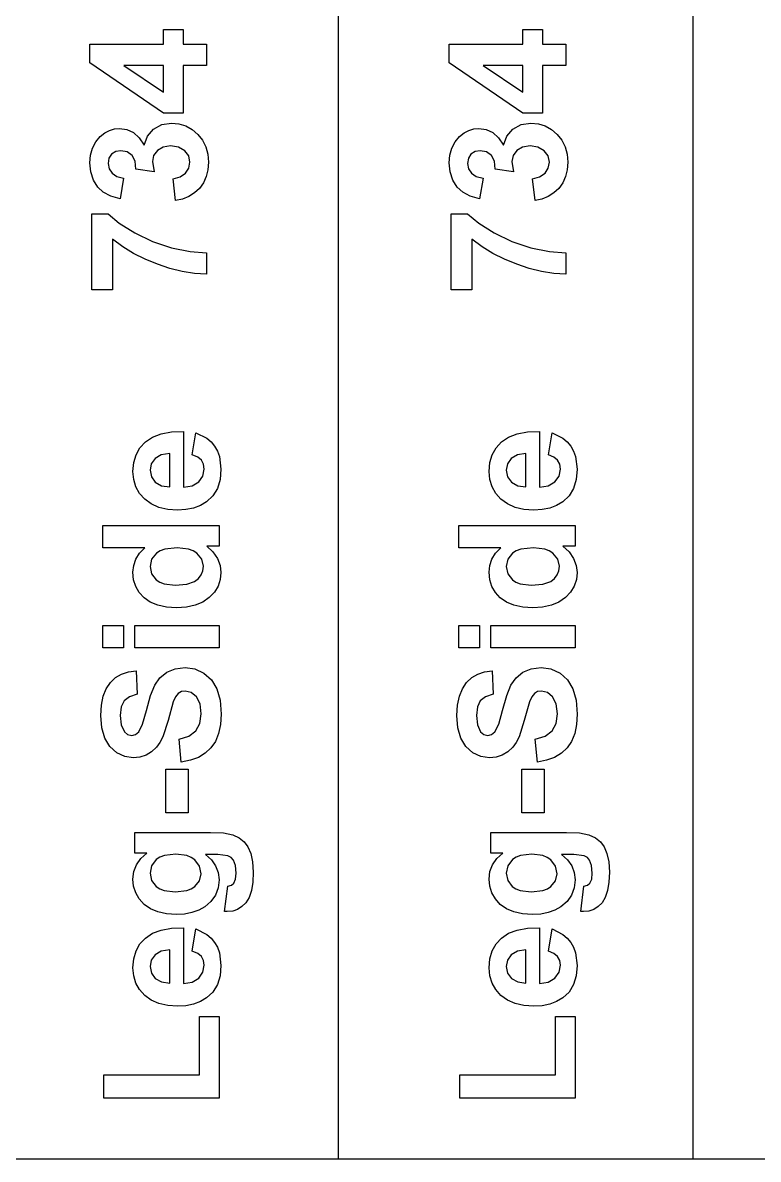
# Model space of a CAD drawing. Header units: metres. Extents: x 298 to 6408, y -126 to 1371.
# Drawn here: x 5661.6 to 5910.5, y -4.7 to 379.8 of the extents above; entities that cross this region are included whole.
import ezdxf

# ---------------------------------------------------------------- set-up
doc = ezdxf.new("R2010")
doc.units = ezdxf.units.M

msp = doc.modelspace()

# ---------------------------------------------------------------- linework, layer by layer
at = {"layer": '734mm x 120mm'}
for p, q in [((5709.24, 372.62), (5709.24, 377.5)), ((5709.24, 377.5), (5715.87, 377.5)), ((5715.87, 377.5), (5715.87, 372.62)), ((5830.85, 372.62), (5830.85, 377.5)), ((5830.85, 377.5), (5837.48, 377.5)), ((5837.48, 377.5), (5837.48, 372.62)), ((5684.29, 366.29), (5684.29, 372.62)), ((5684.29, 372.62), (5709.24, 372.62)), ((5715.87, 372.62), (5723.78, 372.62)), ((5723.78, 372.62), (5723.78, 365.32)), ((5805.9, 366.29), (5805.9, 372.62)), ((5805.9, 372.62), (5830.85, 372.62)), ((5837.48, 372.62), (5845.39, 372.62)), ((5845.39, 372.62), (5845.39, 365.32)), ((5709.27, 349.23), (5684.29, 366.29)), ((5830.88, 349.23), (5805.9, 366.29)), ((5709.24, 365.32), (5695.8, 365.32)), ((5695.8, 365.32), (5709.24, 356.28)), ((5709.24, 356.28), (5709.24, 365.32)), ((5723.78, 365.32), (5715.87, 365.32)), ((5715.87, 365.32), (5715.87, 349.23)), ((5830.85, 365.32), (5817.41, 365.32)), ((5817.41, 365.32), (5830.85, 356.28)), ((5830.85, 356.28), (5830.85, 365.32)), ((5845.39, 365.32), (5837.48, 365.32)), ((5837.48, 365.32), (5837.48, 349.23)), ((5715.87, 349.23), (5709.27, 349.23)), ((5837.48, 349.23), (5830.88, 349.23)), ((5687.83, 341.31), (5689.33, 342.52)), ((5689.33, 342.52), (5690.92, 343.38)), ((5690.92, 343.38), (5692.6, 343.9)), ((5692.6, 343.9), (5694.38, 344.08)), ((5694.38, 344.08), (5696.84, 343.72)), ((5696.84, 343.72), (5699.03, 342.66)), ((5699.03, 342.66), (5700.97, 340.89)), ((5703.82, 341.46), (5705.89, 343.82)), ((5705.89, 343.82), (5708.67, 345.34)), ((5708.67, 345.34), (5711.98, 345.85)), ((5711.98, 345.85), (5714.47, 345.61)), ((5714.47, 345.61), (5716.77, 344.9)), ((5716.77, 344.9), (5718.89, 343.72)), ((5718.89, 343.72), (5720.81, 342.06)), ((5809.44, 341.31), (5810.94, 342.52)), ((5810.94, 342.52), (5812.53, 343.38)), ((5812.53, 343.38), (5814.21, 343.9)), ((5814.21, 343.9), (5815.99, 344.08)), ((5815.99, 344.08), (5818.45, 343.72)), ((5818.45, 343.72), (5820.64, 342.66)), ((5820.64, 342.66), (5822.58, 340.89)), ((5825.43, 341.46), (5827.5, 343.82)), ((5827.5, 343.82), (5830.28, 345.34)), ((5830.28, 345.34), (5833.59, 345.85)), ((5833.59, 345.85), (5836.08, 345.61)), ((5836.08, 345.61), (5838.38, 344.9)), ((5838.38, 344.9), (5840.5, 343.72)), ((5840.5, 343.72), (5842.42, 342.06)), ((5685.18, 337.41), (5686.29, 339.5)), ((5686.29, 339.5), (5687.83, 341.31)), ((5700.97, 340.89), (5702.64, 338.41)), ((5702.64, 338.41), (5703.82, 341.46)), ((5720.81, 342.06), (5722.4, 340.06)), ((5722.4, 340.06), (5723.54, 337.82)), ((5806.79, 337.41), (5807.9, 339.5)), ((5807.9, 339.5), (5809.44, 341.31)), ((5822.58, 340.89), (5824.25, 338.41)), ((5824.25, 338.41), (5825.43, 341.46)), ((5842.42, 342.06), (5844.01, 340.06)), ((5844.01, 340.06), (5845.15, 337.82)), ((5684.29, 332.41), (5684.51, 335.04)), ((5684.51, 335.04), (5685.18, 337.41)), ((5691.67, 335.33), (5690.79, 333.95)), ((5693.05, 336.22), (5691.67, 335.33)), ((5694.84, 336.51), (5693.05, 336.22)), ((5696.94, 336.11), (5694.84, 336.51)), ((5698.58, 334.9), (5696.94, 336.11)), ((5699.62, 332.93), (5698.58, 334.9)), ((5705.9, 334.89), (5705.49, 332.86)), ((5707.15, 336.59), (5705.9, 334.89)), ((5709.11, 337.74), (5707.15, 336.59)), ((5711.66, 338.12), (5709.11, 337.74)), ((5714.35, 337.72), (5711.66, 338.12)), ((5716.43, 336.52), (5714.35, 337.72)), ((5717.76, 334.74), (5716.43, 336.52)), ((5718.2, 332.59), (5717.76, 334.74)), ((5723.54, 337.82), (5724.23, 335.35)), ((5724.23, 335.35), (5724.45, 332.65)), ((5805.9, 332.41), (5806.12, 335.04)), ((5806.12, 335.04), (5806.79, 337.41)), ((5813.28, 335.33), (5812.4, 333.95)), ((5814.66, 336.22), (5813.28, 335.33)), ((5816.45, 336.51), (5814.66, 336.22)), ((5818.55, 336.11), (5816.45, 336.51)), ((5820.19, 334.9), (5818.55, 336.11)), ((5821.23, 332.93), (5820.19, 334.9)), ((5827.51, 334.89), (5827.1, 332.86)), ((5828.76, 336.59), (5827.51, 334.89)), ((5830.72, 337.74), (5828.76, 336.59)), ((5833.27, 338.12), (5830.72, 337.74)), ((5835.96, 337.72), (5833.27, 338.12)), ((5838.04, 336.52), (5835.96, 337.72)), ((5839.37, 334.74), (5838.04, 336.52)), ((5839.81, 332.59), (5839.37, 334.74)), ((5845.15, 337.82), (5845.84, 335.35)), ((5845.84, 335.35), (5846.06, 332.65)), ((5684.6, 329.32), (5684.29, 332.41)), ((5690.79, 333.95), (5690.49, 332.19)), ((5690.49, 332.19), (5690.83, 330.4)), ((5699.91, 330.23), (5699.62, 332.93)), ((5705.49, 332.86), (5706.05, 329.4)), ((5717.83, 330.58), (5718.2, 332.59)), ((5724.45, 332.65), (5724.26, 330.09)), ((5806.21, 329.32), (5805.9, 332.41)), ((5812.4, 333.95), (5812.1, 332.19)), ((5812.1, 332.19), (5812.44, 330.4)), ((5821.52, 330.23), (5821.23, 332.93)), ((5827.1, 332.86), (5827.66, 329.4)), ((5839.44, 330.58), (5839.81, 332.59)), ((5846.06, 332.65), (5845.87, 330.09)), ((5685.51, 326.54), (5684.6, 329.32)), ((5690.83, 330.4), (5691.83, 328.89)), ((5691.83, 328.89), (5693.48, 327.79)), ((5693.48, 327.79), (5695.75, 327.23)), ((5695.75, 327.23), (5694.57, 320.28)), ((5706.05, 329.4), (5699.91, 330.23)), ((5712.46, 327.01), (5714.92, 327.66)), ((5713.35, 319.72), (5712.46, 327.01)), ((5714.92, 327.66), (5716.73, 328.89)), ((5716.73, 328.89), (5717.83, 330.58)), ((5723.69, 327.76), (5722.73, 325.67)), ((5724.26, 330.09), (5723.69, 327.76)), ((5807.12, 326.54), (5806.21, 329.32)), ((5812.44, 330.4), (5813.44, 328.89)), ((5813.44, 328.89), (5815.09, 327.79)), ((5815.09, 327.79), (5817.36, 327.23)), ((5817.36, 327.23), (5816.18, 320.28)), ((5827.66, 329.4), (5821.52, 330.23)), ((5834.07, 327.01), (5836.53, 327.66)), ((5834.96, 319.72), (5834.07, 327.01)), ((5836.53, 327.66), (5838.34, 328.89)), ((5838.34, 328.89), (5839.44, 330.58)), ((5845.3, 327.76), (5844.34, 325.67)), ((5845.87, 330.09), (5845.3, 327.76)), ((5686.96, 324.22), (5685.51, 326.54)), ((5688.87, 322.47), (5686.96, 324.22)), ((5721.38, 323.79), (5719.73, 322.22)), ((5722.73, 325.67), (5721.38, 323.79)), ((5808.57, 324.22), (5807.12, 326.54)), ((5810.48, 322.47), (5808.57, 324.22)), ((5842.99, 323.79), (5841.34, 322.22)), ((5844.34, 325.67), (5842.99, 323.79)), ((5691.36, 321.19), (5688.87, 322.47)), ((5694.57, 320.28), (5691.36, 321.19)), ((5715.71, 320.18), (5713.35, 319.72)), ((5717.84, 321.02), (5715.71, 320.18)), ((5719.73, 322.22), (5717.84, 321.02)), ((5812.97, 321.19), (5810.48, 322.47)), ((5816.18, 320.28), (5812.97, 321.19)), ((5837.32, 320.18), (5834.96, 319.72)), ((5839.45, 321.02), (5837.32, 320.18)), ((5841.34, 322.22), (5839.45, 321.02)), ((5684.99, 289.43), (5684.99, 315.21)), ((5684.99, 315.21), (5690.46, 315.21)), ((5690.46, 315.21), (5694.29, 311.99)), ((5694.29, 311.99), (5699.48, 308.72)), ((5806.6, 289.43), (5806.6, 315.21)), ((5806.6, 315.21), (5812.07, 315.21)), ((5812.07, 315.21), (5815.9, 311.99)), ((5815.9, 311.99), (5821.09, 308.72)), ((5699.48, 308.72), (5705.54, 305.81)), ((5821.09, 308.72), (5827.15, 305.81)), ((5695.45, 304.05), (5691.99, 306.57)), ((5691.99, 306.57), (5691.99, 289.43)), ((5699.12, 301.79), (5695.45, 304.05)), ((5705.54, 305.81), (5711.97, 303.69)), ((5817.06, 304.05), (5813.6, 306.57)), ((5813.6, 306.57), (5813.6, 289.43)), ((5820.73, 301.79), (5817.06, 304.05)), ((5827.15, 305.81), (5833.58, 303.69)), ((5703.02, 299.8), (5699.12, 301.79)), ((5711.97, 303.69), (5718.23, 302.4)), ((5718.23, 302.4), (5723.78, 301.98)), ((5723.78, 301.98), (5723.78, 294.71)), ((5824.63, 299.8), (5820.73, 301.79)), ((5833.58, 303.69), (5839.84, 302.4)), ((5839.84, 302.4), (5845.39, 301.98)), ((5845.39, 301.98), (5845.39, 294.71)), ((5707.15, 298.08), (5703.02, 299.8)), ((5711.37, 296.68), (5707.15, 298.08)), ((5715.55, 295.65), (5711.37, 296.68)), ((5828.76, 298.08), (5824.63, 299.8)), ((5832.98, 296.68), (5828.76, 298.08)), ((5837.16, 295.65), (5832.98, 296.68)), ((5719.69, 294.99), (5715.55, 295.65)), ((5723.78, 294.71), (5719.69, 294.99)), ((5841.3, 294.99), (5837.16, 295.65)), ((5845.39, 294.71), (5841.3, 294.99)), ((5691.99, 289.43), (5684.99, 289.43)), ((5813.6, 289.43), (5806.6, 289.43))]:
    msp.add_line(p, q, dxfattribs=at)
at = {"layer": 'Layer0'}
for p, q in [((5768.32, 729.27), (5768.32, -4.73)), ((5888.32, 729.27), (5888.32, -4.73)), ((5768.32, -4.73), (5648.32, -4.73)), ((5888.32, -4.73), (5768.32, -4.73)), ((6408.32, -4.73), (5888.32, -4.73))]:
    msp.add_line(p, q, dxfattribs=at)
at = {"layer": 'Leg-Side'}
for p, q in [((5703.1, 238), (5705.48, 239.6)), ((5705.48, 239.6), (5708.41, 240.72)), ((5708.41, 240.72), (5711.91, 241.36)), ((5711.91, 241.36), (5715.96, 241.52)), ((5715.96, 241.52), (5715.96, 222.63)), ((5718.97, 233.6), (5720.23, 241.12)), ((5720.23, 241.12), (5723.87, 239.25)), ((5723.87, 239.25), (5725.32, 238)), ((5823.61, 238), (5825.99, 239.6)), ((5825.99, 239.6), (5828.92, 240.72)), ((5828.92, 240.72), (5832.42, 241.36)), ((5832.42, 241.36), (5836.47, 241.52)), ((5836.47, 241.52), (5836.47, 222.63)), ((5839.48, 233.6), (5840.74, 241.12)), ((5840.74, 241.12), (5844.38, 239.25)), ((5844.38, 239.25), (5845.83, 238)), ((5699.95, 233.66), (5701.26, 236)), ((5701.26, 236), (5703.1, 238)), ((5725.32, 238), (5726.52, 236.54)), ((5726.52, 236.54), (5727.46, 234.88)), ((5727.46, 234.88), (5728.14, 233.02)), ((5820.46, 233.66), (5821.77, 236)), ((5821.77, 236), (5823.61, 238)), ((5845.83, 238), (5847.03, 236.54)), ((5847.03, 236.54), (5847.97, 234.88)), ((5847.97, 234.88), (5848.65, 233.02)), ((5698.9, 227.97), (5699.16, 230.98)), ((5699.16, 230.98), (5699.95, 233.66)), ((5706.37, 232.34), (5705.09, 230.56)), ((5708.47, 233.57), (5706.37, 232.34)), ((5711.35, 234.03), (5708.47, 233.57)), ((5711.35, 222.77), (5711.35, 234.03)), ((5720.82, 232.84), (5718.97, 233.6)), ((5722.08, 231.78), (5720.82, 232.84)), ((5722.8, 230.43), (5722.08, 231.78)), ((5728.14, 233.02), (5728.68, 228.72)), ((5819.41, 227.97), (5819.67, 230.98)), ((5819.67, 230.98), (5820.46, 233.66)), ((5826.88, 232.34), (5825.6, 230.56)), ((5828.98, 233.57), (5826.88, 232.34)), ((5831.86, 234.03), (5828.98, 233.57)), ((5831.86, 222.77), (5831.86, 234.03)), ((5841.33, 232.84), (5839.48, 233.6)), ((5842.59, 231.78), (5841.33, 232.84)), ((5843.31, 230.43), (5842.59, 231.78)), ((5848.65, 233.02), (5849.19, 228.72)), ((5699.15, 225.26), (5698.9, 227.97)), ((5705.09, 230.56), (5704.67, 228.43)), ((5704.67, 228.43), (5705.12, 226.17)), ((5722.58, 226.41), (5723.05, 228.8)), ((5723.05, 228.8), (5722.8, 230.43)), ((5728.68, 228.72), (5728.38, 225.25)), ((5819.66, 225.26), (5819.41, 227.97)), ((5825.6, 230.56), (5825.18, 228.43)), ((5825.18, 228.43), (5825.63, 226.17)), ((5843.09, 226.41), (5843.56, 228.8)), ((5843.56, 228.8), (5843.31, 230.43)), ((5849.19, 228.72), (5848.89, 225.25)), ((5699.9, 222.8), (5699.15, 225.26)), ((5705.12, 226.17), (5706.47, 224.35)), ((5706.47, 224.35), (5708.59, 223.15)), ((5708.59, 223.15), (5711.35, 222.77)), ((5715.96, 222.63), (5718.94, 223.13)), ((5718.94, 223.13), (5721.18, 224.46)), ((5721.18, 224.46), (5722.58, 226.41)), ((5728.38, 225.25), (5727.47, 222.26)), ((5820.41, 222.8), (5819.66, 225.26)), ((5825.63, 226.17), (5826.98, 224.35)), ((5826.98, 224.35), (5829.1, 223.15)), ((5829.1, 223.15), (5831.86, 222.77)), ((5836.47, 222.63), (5839.45, 223.13)), ((5839.45, 223.13), (5841.69, 224.46)), ((5841.69, 224.46), (5843.09, 226.41)), ((5848.89, 225.25), (5847.98, 222.26)), ((5701.16, 220.58), (5699.9, 222.8)), ((5702.91, 218.61), (5701.16, 220.58)), ((5725.95, 219.75), (5723.82, 217.72)), ((5727.47, 222.26), (5725.95, 219.75)), ((5821.67, 220.58), (5820.41, 222.8)), ((5823.42, 218.61), (5821.67, 220.58)), ((5846.46, 219.75), (5844.33, 217.72)), ((5847.98, 222.26), (5846.46, 219.75)), ((5705.11, 216.99), (5702.91, 218.61)), ((5707.69, 215.83), (5705.11, 216.99)), ((5710.66, 215.14), (5707.69, 215.83)), ((5719.42, 215.61), (5716.84, 215.08)), ((5721.75, 216.49), (5719.42, 215.61)), ((5723.82, 217.72), (5721.75, 216.49)), ((5825.62, 216.99), (5823.42, 218.61)), ((5828.2, 215.83), (5825.62, 216.99)), ((5831.17, 215.14), (5828.2, 215.83)), ((5839.93, 215.61), (5837.35, 215.08)), ((5842.26, 216.49), (5839.93, 215.61)), ((5844.33, 217.72), (5842.26, 216.49)), ((5714, 214.91), (5710.66, 215.14)), ((5716.84, 215.08), (5714, 214.91)), ((5834.51, 214.91), (5831.17, 215.14)), ((5837.35, 215.08), (5834.51, 214.91)), ((5688.71, 202.14), (5688.71, 209.67)), ((5688.71, 209.67), (5728.04, 209.67)), ((5728.04, 209.67), (5728.04, 202.67)), ((5809.22, 202.14), (5809.22, 209.67)), ((5809.22, 209.67), (5848.55, 209.67)), ((5848.55, 209.67), (5848.55, 202.67)), ((5702.87, 202.14), (5688.71, 202.14)), ((5699.89, 198.33), (5701.13, 200.31)), ((5701.13, 200.31), (5702.87, 202.14)), ((5706.83, 200.39), (5705.21, 198.37)), ((5708.08, 201.17), (5706.83, 200.39)), ((5709.68, 201.72), (5708.08, 201.17)), ((5713.9, 202.16), (5709.68, 201.72)), ((5717.75, 201.71), (5713.9, 202.16)), ((5719.27, 201.14), (5717.75, 201.71)), ((5720.51, 200.34), (5719.27, 201.14)), ((5722.17, 198.32), (5720.51, 200.34)), ((5728.04, 202.67), (5723.85, 202.67)), ((5723.85, 202.67), (5725.98, 200.77)), ((5725.98, 200.77), (5727.49, 198.55)), ((5823.38, 202.14), (5809.22, 202.14)), ((5820.4, 198.33), (5821.64, 200.31)), ((5821.64, 200.31), (5823.38, 202.14)), ((5827.34, 200.39), (5825.72, 198.37)), ((5828.59, 201.17), (5827.34, 200.39)), ((5830.19, 201.72), (5828.59, 201.17)), ((5834.41, 202.16), (5830.19, 201.72)), ((5838.26, 201.71), (5834.41, 202.16)), ((5839.78, 201.14), (5838.26, 201.71)), ((5841.02, 200.34), (5839.78, 201.14)), ((5842.68, 198.32), (5841.02, 200.34)), ((5848.55, 202.67), (5844.36, 202.67)), ((5844.36, 202.67), (5846.49, 200.77)), ((5846.49, 200.77), (5848, 198.55)), ((5698.9, 193.87), (5699.15, 196.18)), ((5699.15, 196.18), (5699.89, 198.33)), ((5705.21, 198.37), (5704.67, 195.86)), ((5722.72, 195.91), (5722.17, 198.32)), ((5727.49, 198.55), (5728.38, 196.17)), ((5728.38, 196.17), (5728.68, 193.77)), ((5819.41, 193.87), (5819.66, 196.18)), ((5819.66, 196.18), (5820.4, 198.33)), ((5825.72, 198.37), (5825.18, 195.86)), ((5843.23, 195.91), (5842.68, 198.32)), ((5848, 198.55), (5848.89, 196.17)), ((5848.89, 196.17), (5849.19, 193.77)), ((5699.14, 191.38), (5698.9, 193.87)), ((5704.67, 195.86), (5705.2, 193.39)), ((5705.2, 193.39), (5706.8, 191.36)), ((5721.06, 191.82), (5721.99, 193)), ((5721.99, 193), (5722.54, 194.37)), ((5722.54, 194.37), (5722.72, 195.91)), ((5728.68, 193.77), (5728.43, 191.4)), ((5819.65, 191.38), (5819.41, 193.87)), ((5825.18, 195.86), (5825.71, 193.39)), ((5825.71, 193.39), (5827.31, 191.36)), ((5841.57, 191.82), (5842.5, 193)), ((5842.5, 193), (5843.05, 194.37)), ((5843.05, 194.37), (5843.23, 195.91)), ((5849.19, 193.77), (5848.94, 191.4)), ((5699.84, 189.12), (5699.14, 191.38)), ((5701.02, 187.08), (5699.84, 189.12)), ((5706.8, 191.36), (5708, 190.57)), ((5708, 190.57), (5709.46, 190.01)), ((5709.46, 190.01), (5713.17, 189.55)), ((5713.17, 189.55), (5717.1, 189.87)), ((5717.1, 189.87), (5719.77, 190.81)), ((5719.77, 190.81), (5721.06, 191.82)), ((5727.69, 189.21), (5726.45, 187.19)), ((5728.43, 191.4), (5727.69, 189.21)), ((5820.35, 189.12), (5819.65, 191.38)), ((5821.53, 187.08), (5820.35, 189.12)), ((5827.31, 191.36), (5828.51, 190.57)), ((5828.51, 190.57), (5829.97, 190.01)), ((5829.97, 190.01), (5833.68, 189.55)), ((5833.68, 189.55), (5837.61, 189.87)), ((5837.61, 189.87), (5840.28, 190.81)), ((5840.28, 190.81), (5841.57, 191.82)), ((5848.2, 189.21), (5846.96, 187.19)), ((5848.94, 191.4), (5848.2, 189.21)), ((5702.67, 185.26), (5701.02, 187.08)), ((5704.77, 183.77), (5702.67, 185.26)), ((5724.72, 185.36), (5722.55, 183.82)), ((5726.45, 187.19), (5724.72, 185.36)), ((5823.18, 185.26), (5821.53, 187.08)), ((5825.28, 183.77), (5823.18, 185.26)), ((5845.23, 185.36), (5843.06, 183.82)), ((5846.96, 187.19), (5845.23, 185.36)), ((5707.31, 182.71), (5704.77, 183.77)), ((5710.28, 182.07), (5707.31, 182.71)), ((5713.68, 181.85), (5710.28, 182.07)), ((5717.03, 182.07), (5713.68, 181.85)), ((5719.98, 182.73), (5717.03, 182.07)), ((5722.55, 183.82), (5719.98, 182.73)), ((5827.82, 182.71), (5825.28, 183.77)), ((5830.79, 182.07), (5827.82, 182.71)), ((5834.19, 181.85), (5830.79, 182.07)), ((5837.54, 182.07), (5834.19, 181.85)), ((5840.49, 182.73), (5837.54, 182.07)), ((5843.06, 183.82), (5840.49, 182.73)), ((5688.71, 168.28), (5688.71, 175.82)), ((5688.71, 175.82), (5695.68, 175.82)), ((5695.68, 175.82), (5695.68, 168.28)), ((5699.54, 168.28), (5699.54, 175.82)), ((5699.54, 175.82), (5728.04, 175.82)), ((5728.04, 175.82), (5728.04, 168.28)), ((5809.22, 168.28), (5809.22, 175.82)), ((5809.22, 175.82), (5816.19, 175.82)), ((5816.19, 175.82), (5816.19, 168.28)), ((5820.05, 168.28), (5820.05, 175.82)), ((5820.05, 175.82), (5848.55, 175.82)), ((5848.55, 175.82), (5848.55, 168.28)), ((5695.68, 168.28), (5688.71, 168.28)), ((5728.04, 168.28), (5699.54, 168.28)), ((5816.19, 168.28), (5809.22, 168.28)), ((5848.55, 168.28), (5820.05, 168.28)), ((5713.15, 161.26), (5716.58, 161.65)), ((5716.58, 161.65), (5719.85, 161.18)), ((5833.66, 161.26), (5837.09, 161.65)), ((5837.09, 161.65), (5840.36, 161.18)), ((5691.28, 156.6), (5693.04, 158.25)), ((5693.04, 158.25), (5695.07, 159.45)), ((5695.07, 159.45), (5697.37, 160.21)), ((5697.37, 160.21), (5699.95, 160.53)), ((5699.95, 160.53), (5700.3, 152.59)), ((5706.32, 155.74), (5708.05, 158.21)), ((5708.05, 158.21), (5710.32, 160.08)), ((5710.32, 160.08), (5713.15, 161.26)), ((5719.85, 161.18), (5722.91, 159.78)), ((5722.91, 159.78), (5725.48, 157.51)), ((5811.79, 156.6), (5813.55, 158.25)), ((5813.55, 158.25), (5815.58, 159.45)), ((5815.58, 159.45), (5817.88, 160.21)), ((5817.88, 160.21), (5820.46, 160.53)), ((5820.46, 160.53), (5820.81, 152.59)), ((5826.83, 155.74), (5828.56, 158.21)), ((5828.56, 158.21), (5830.83, 160.08)), ((5830.83, 160.08), (5833.66, 161.26)), ((5840.36, 161.18), (5843.42, 159.78)), ((5843.42, 159.78), (5845.99, 157.51)), ((5688.85, 151.94), (5689.86, 154.5)), ((5689.86, 154.5), (5691.28, 156.6)), ((5704.88, 152.21), (5706.32, 155.74)), ((5725.48, 157.51), (5727.3, 154.46)), ((5727.3, 154.46), (5728.37, 150.61)), ((5809.36, 151.94), (5810.37, 154.5)), ((5810.37, 154.5), (5811.79, 156.6)), ((5825.39, 152.21), (5826.83, 155.74)), ((5845.99, 157.51), (5847.81, 154.46)), ((5847.81, 154.46), (5848.88, 150.61)), ((5688.24, 148.92), (5688.85, 151.94)), ((5695.94, 150.4), (5694.94, 148.3)), ((5697.69, 151.78), (5695.94, 150.4)), ((5700.3, 152.59), (5697.69, 151.78)), ((5703.49, 147.17), (5704.88, 152.21)), ((5712.53, 150.04), (5710.81, 143.68)), ((5713.32, 151.77), (5712.53, 150.04)), ((5714.23, 152.89), (5713.32, 151.77)), ((5715.32, 153.51), (5714.23, 152.89)), ((5716.61, 153.71), (5715.32, 153.51)), ((5718.64, 153.23), (5716.61, 153.71)), ((5720.4, 151.77), (5718.64, 153.23)), ((5721.62, 149.35), (5720.4, 151.77)), ((5728.37, 150.61), (5728.73, 145.91)), ((5808.75, 148.92), (5809.36, 151.94)), ((5816.45, 150.4), (5815.45, 148.3)), ((5818.2, 151.78), (5816.45, 150.4)), ((5820.81, 152.59), (5818.2, 151.78)), ((5824, 147.17), (5825.39, 152.21)), ((5833.04, 150.04), (5831.32, 143.68)), ((5833.83, 151.77), (5833.04, 150.04)), ((5834.74, 152.89), (5833.83, 151.77)), ((5835.83, 153.51), (5834.74, 152.89)), ((5837.12, 153.71), (5835.83, 153.51)), ((5839.15, 153.23), (5837.12, 153.71)), ((5840.91, 151.77), (5839.15, 153.23)), ((5842.13, 149.35), (5840.91, 151.77)), ((5848.88, 150.61), (5849.24, 145.91)), ((5688.04, 145.45), (5688.24, 148.92)), ((5694.94, 148.3), (5694.61, 145.37)), ((5702.15, 142.44), (5703.49, 147.17)), ((5722.03, 145.99), (5721.62, 149.35)), ((5808.55, 145.45), (5808.75, 148.92)), ((5815.45, 148.3), (5815.12, 145.37)), ((5822.66, 142.44), (5824, 147.17)), ((5842.54, 145.99), (5842.13, 149.35)), ((5688.38, 141.25), (5688.04, 145.45)), ((5694.61, 145.37), (5694.96, 142.28)), ((5700.86, 139.87), (5702.15, 142.44)), ((5710.81, 143.68), (5709.05, 138.25)), ((5720.2, 140.23), (5721.57, 142.74)), ((5721.57, 142.74), (5722.03, 145.99)), ((5728.52, 142.39), (5727.87, 139.31)), ((5728.73, 145.91), (5728.52, 142.39)), ((5808.89, 141.25), (5808.55, 145.45)), ((5815.12, 145.37), (5815.47, 142.28)), ((5821.37, 139.87), (5822.66, 142.44)), ((5831.32, 143.68), (5829.56, 138.25)), ((5840.71, 140.23), (5842.08, 142.74)), ((5842.08, 142.74), (5842.54, 145.99)), ((5849.03, 142.39), (5848.38, 139.31)), ((5849.24, 145.91), (5849.03, 142.39)), ((5689.4, 137.71), (5688.38, 141.25)), ((5694.96, 142.28), (5696.03, 139.95)), ((5696.03, 139.95), (5697.1, 139)), ((5697.1, 139), (5698.47, 138.69)), ((5698.47, 138.69), (5699.77, 138.98)), ((5699.77, 138.98), (5700.86, 139.87)), ((5714.49, 137.4), (5717.86, 138.46)), ((5717.86, 138.46), (5720.2, 140.23)), ((5727.87, 139.31), (5726.79, 136.66)), ((5809.91, 137.71), (5808.89, 141.25)), ((5815.47, 142.28), (5816.54, 139.95)), ((5816.54, 139.95), (5817.61, 139)), ((5817.61, 139), (5818.98, 138.69)), ((5818.98, 138.69), (5820.28, 138.98)), ((5820.28, 138.98), (5821.37, 139.87)), ((5835, 137.4), (5838.37, 138.46)), ((5838.37, 138.46), (5840.71, 140.23)), ((5848.38, 139.31), (5847.3, 136.66)), ((5691.08, 134.88), (5689.4, 137.71)), ((5693.39, 132.8), (5691.08, 134.88)), ((5706.92, 134.72), (5705.21, 133.13)), ((5708.03, 136.24), (5706.92, 134.72)), ((5709.05, 138.25), (5708.03, 136.24)), ((5715.24, 129.67), (5714.49, 137.4)), ((5726.79, 136.66), (5725.29, 134.45)), ((5811.59, 134.88), (5809.91, 137.71)), ((5813.9, 132.8), (5811.59, 134.88)), ((5827.43, 134.72), (5825.72, 133.13)), ((5828.54, 136.24), (5827.43, 134.72)), ((5829.56, 138.25), (5828.54, 136.24)), ((5835.75, 129.67), (5835, 137.4)), ((5847.3, 136.66), (5845.8, 134.45)), ((5696.1, 131.52), (5693.39, 132.8)), ((5699.01, 131.1), (5696.1, 131.52)), ((5701.25, 131.32), (5699.01, 131.1)), ((5703.32, 132), (5701.25, 131.32)), ((5705.21, 133.13), (5703.32, 132)), ((5721.05, 131.26), (5718.34, 130.26)), ((5723.36, 132.65), (5721.05, 131.26)), ((5725.29, 134.45), (5723.36, 132.65)), ((5816.61, 131.52), (5813.9, 132.8)), ((5819.52, 131.1), (5816.61, 131.52)), ((5821.76, 131.32), (5819.52, 131.1)), ((5823.83, 132), (5821.76, 131.32)), ((5825.72, 133.13), (5823.83, 132)), ((5841.56, 131.26), (5838.85, 130.26)), ((5843.87, 132.65), (5841.56, 131.26)), ((5845.8, 134.45), (5843.87, 132.65)), ((5710.01, 112.48), (5710.01, 127.29)), ((5710.01, 127.29), (5717.55, 127.29)), ((5718.34, 130.26), (5715.24, 129.67)), ((5717.55, 127.29), (5717.55, 112.48)), ((5830.52, 112.48), (5830.52, 127.29)), ((5830.52, 127.29), (5838.06, 127.29)), ((5838.85, 130.26), (5835.75, 129.67)), ((5838.06, 127.29), (5838.06, 112.48)), ((5717.55, 112.48), (5710.01, 112.48)), ((5838.06, 112.48), (5830.52, 112.48)), ((5699.54, 98.82), (5699.54, 105.88)), ((5699.54, 105.88), (5725.11, 105.88)), ((5725.11, 105.88), (5729.52, 105.67)), ((5729.52, 105.67), (5732.65, 105.05)), ((5732.65, 105.05), (5734.88, 104.05)), ((5734.88, 104.05), (5736.57, 102.71)), ((5820.05, 98.82), (5820.05, 105.88)), ((5820.05, 105.88), (5845.62, 105.88)), ((5845.62, 105.88), (5850.03, 105.67)), ((5850.03, 105.67), (5853.16, 105.05)), ((5853.16, 105.05), (5855.39, 104.05)), ((5855.39, 104.05), (5857.08, 102.71)), ((5736.57, 102.71), (5737.83, 100.96)), ((5737.83, 100.96), (5738.79, 98.7)), ((5857.08, 102.71), (5858.34, 100.96)), ((5858.34, 100.96), (5859.3, 98.7)), ((5703.54, 98.82), (5699.54, 98.82)), ((5700.06, 94.93), (5701.51, 96.99)), ((5701.51, 96.99), (5703.54, 98.82)), ((5706.81, 96.65), (5705.21, 94.58)), ((5708.03, 97.45), (5706.81, 96.65)), ((5709.53, 98.02), (5708.03, 97.45)), ((5713.39, 98.47), (5709.53, 98.02)), ((5717.11, 98), (5713.39, 98.47)), ((5718.58, 97.4), (5717.11, 98)), ((5719.79, 96.57), (5718.58, 97.4)), ((5721.41, 94.45), (5719.79, 96.57)), ((5727.58, 98.34), (5723.42, 98.34)), ((5723.42, 98.34), (5725.44, 96.54)), ((5725.44, 96.54), (5726.88, 94.52)), ((5731.04, 97.99), (5727.58, 98.34)), ((5732.17, 97.36), (5731.04, 97.99)), ((5732.94, 96.49), (5732.17, 97.36)), ((5733.61, 94.64), (5732.94, 96.49)), ((5738.79, 98.7), (5739.4, 95.86)), ((5824.05, 98.82), (5820.05, 98.82)), ((5820.57, 94.93), (5822.02, 96.99)), ((5822.02, 96.99), (5824.05, 98.82)), ((5827.32, 96.65), (5825.72, 94.58)), ((5828.54, 97.45), (5827.32, 96.65)), ((5830.04, 98.02), (5828.54, 97.45)), ((5833.9, 98.47), (5830.04, 98.02)), ((5837.62, 98), (5833.9, 98.47)), ((5839.09, 97.4), (5837.62, 98)), ((5840.3, 96.57), (5839.09, 97.4)), ((5841.92, 94.45), (5840.3, 96.57)), ((5848.09, 98.34), (5843.93, 98.34)), ((5843.93, 98.34), (5845.95, 96.54)), ((5845.95, 96.54), (5847.39, 94.52)), ((5851.55, 97.99), (5848.09, 98.34)), ((5852.68, 97.36), (5851.55, 97.99)), ((5853.45, 96.49), (5852.68, 97.36)), ((5854.12, 94.64), (5853.45, 96.49)), ((5859.3, 98.7), (5859.91, 95.86)), ((5698.9, 90.1), (5699.19, 92.63)), ((5699.19, 92.63), (5700.06, 94.93)), ((5705.21, 94.58), (5704.67, 92.04)), ((5721.95, 91.9), (5721.41, 94.45)), ((5726.88, 94.52), (5727.75, 92.27)), ((5733.83, 92.06), (5733.61, 94.64)), ((5739.4, 95.86), (5739.6, 92.36)), ((5739.6, 92.36), (5739.44, 89)), ((5819.41, 90.1), (5819.7, 92.63)), ((5819.7, 92.63), (5820.57, 94.93)), ((5825.72, 94.58), (5825.18, 92.04)), ((5842.46, 91.9), (5841.92, 94.45)), ((5847.39, 94.52), (5848.26, 92.27)), ((5854.34, 92.06), (5854.12, 94.64)), ((5859.91, 95.86), (5860.11, 92.36)), ((5860.11, 92.36), (5859.95, 89)), ((5699.14, 87.65), (5698.9, 90.1)), ((5704.67, 92.04), (5705.2, 89.56)), ((5705.2, 89.56), (5706.77, 87.57)), ((5719.84, 87.57), (5721.42, 89.53)), ((5721.42, 89.53), (5721.95, 91.9)), ((5728.04, 89.81), (5727.73, 87.09)), ((5727.75, 92.27), (5728.04, 89.81)), ((5732.23, 88.04), (5733.03, 88.68)), ((5733.03, 88.68), (5733.63, 90.06)), ((5733.63, 90.06), (5733.83, 92.06)), ((5739.44, 89), (5738.98, 86.17)), ((5819.65, 87.65), (5819.41, 90.1)), ((5825.18, 92.04), (5825.71, 89.56)), ((5825.71, 89.56), (5827.28, 87.57)), ((5840.35, 87.57), (5841.93, 89.53)), ((5841.93, 89.53), (5842.46, 91.9)), ((5848.55, 89.81), (5848.24, 87.09)), ((5848.26, 92.27), (5848.55, 89.81)), ((5852.74, 88.04), (5853.54, 88.68)), ((5853.54, 88.68), (5854.14, 90.06)), ((5854.14, 90.06), (5854.34, 92.06)), ((5859.95, 89), (5859.49, 86.17)), ((5699.85, 85.4), (5699.14, 87.65)), ((5701.03, 83.36), (5699.85, 85.4)), ((5706.77, 87.57), (5707.97, 86.8)), ((5707.97, 86.8), (5709.43, 86.25)), ((5709.43, 86.25), (5713.2, 85.81)), ((5713.2, 85.81), (5717.13, 86.25)), ((5717.13, 86.25), (5718.63, 86.8)), ((5718.63, 86.8), (5719.84, 87.57)), ((5726.82, 84.66), (5725.3, 82.54)), ((5727.73, 87.09), (5726.82, 84.66)), ((5729.91, 79.08), (5730.96, 87.69)), ((5730.96, 87.69), (5732.23, 88.04)), ((5738.98, 86.17), (5738.2, 83.86)), ((5820.36, 85.4), (5819.65, 87.65)), ((5821.54, 83.36), (5820.36, 85.4)), ((5827.28, 87.57), (5828.48, 86.8)), ((5828.48, 86.8), (5829.94, 86.25)), ((5829.94, 86.25), (5833.71, 85.81)), ((5833.71, 85.81), (5837.64, 86.25)), ((5837.64, 86.25), (5839.14, 86.8)), ((5839.14, 86.8), (5840.35, 87.57)), ((5847.33, 84.66), (5845.81, 82.54)), ((5848.24, 87.09), (5847.33, 84.66)), ((5850.42, 79.08), (5851.47, 87.69)), ((5851.47, 87.69), (5852.74, 88.04)), ((5859.49, 86.17), (5858.71, 83.86)), ((5702.68, 81.53), (5701.03, 83.36)), ((5704.79, 80.02), (5702.68, 81.53)), ((5725.3, 82.54), (5723.18, 80.71)), ((5735.79, 80.76), (5734.3, 79.81)), ((5737.12, 82.08), (5735.79, 80.76)), ((5738.2, 83.86), (5737.12, 82.08)), ((5823.19, 81.53), (5821.54, 83.36)), ((5825.3, 80.02), (5823.19, 81.53)), ((5845.81, 82.54), (5843.69, 80.71)), ((5856.3, 80.76), (5854.81, 79.81)), ((5857.63, 82.08), (5856.3, 80.76)), ((5858.71, 83.86), (5857.63, 82.08)), ((5707.31, 78.95), (5704.79, 80.02)), ((5710.26, 78.3), (5707.31, 78.95)), ((5713.63, 78.08), (5710.26, 78.3)), ((5716.37, 78.25), (5713.63, 78.08)), ((5718.87, 78.74), (5716.37, 78.25)), ((5721.14, 79.56), (5718.87, 78.74)), ((5723.18, 80.71), (5721.14, 79.56)), ((5730.83, 79.05), (5729.91, 79.08)), ((5732.65, 79.24), (5730.83, 79.05)), ((5734.3, 79.81), (5732.65, 79.24)), ((5827.82, 78.95), (5825.3, 80.02)), ((5830.77, 78.3), (5827.82, 78.95)), ((5834.14, 78.08), (5830.77, 78.3)), ((5836.88, 78.25), (5834.14, 78.08)), ((5839.38, 78.74), (5836.88, 78.25)), ((5841.65, 79.56), (5839.38, 78.74)), ((5843.69, 80.71), (5841.65, 79.56)), ((5851.34, 79.05), (5850.42, 79.08)), ((5853.16, 79.24), (5851.34, 79.05)), ((5854.81, 79.81), (5853.16, 79.24)), ((5708.41, 72.83), (5711.91, 73.47)), ((5711.91, 73.47), (5715.96, 73.63)), ((5715.96, 73.63), (5715.96, 54.74)), ((5718.97, 65.72), (5720.23, 73.23)), ((5720.23, 73.23), (5723.87, 71.36)), ((5828.92, 72.83), (5832.42, 73.47)), ((5832.42, 73.47), (5836.47, 73.63)), ((5836.47, 73.63), (5836.47, 54.74)), ((5839.48, 65.72), (5840.74, 73.23)), ((5840.74, 73.23), (5844.38, 71.36)), ((5701.26, 68.11), (5703.1, 70.12)), ((5703.1, 70.12), (5705.48, 71.72)), ((5705.48, 71.72), (5708.41, 72.83)), ((5723.87, 71.36), (5725.32, 70.11)), ((5725.32, 70.11), (5726.52, 68.66)), ((5821.77, 68.11), (5823.61, 70.12)), ((5823.61, 70.12), (5825.99, 71.72)), ((5825.99, 71.72), (5828.92, 72.83)), ((5844.38, 71.36), (5845.83, 70.11)), ((5845.83, 70.11), (5847.03, 68.66)), ((5699.16, 63.1), (5699.95, 65.77)), ((5699.95, 65.77), (5701.26, 68.11)), ((5708.47, 65.68), (5706.37, 64.46)), ((5711.35, 66.15), (5708.47, 65.68)), ((5711.35, 54.88), (5711.35, 66.15)), ((5720.82, 64.95), (5718.97, 65.72)), ((5726.52, 68.66), (5727.46, 66.99)), ((5727.46, 66.99), (5728.14, 65.14)), ((5819.67, 63.1), (5820.46, 65.77)), ((5820.46, 65.77), (5821.77, 68.11)), ((5828.98, 65.68), (5826.88, 64.46)), ((5831.86, 66.15), (5828.98, 65.68)), ((5831.86, 54.88), (5831.86, 66.15)), ((5841.33, 64.95), (5839.48, 65.72)), ((5847.03, 68.66), (5847.97, 66.99)), ((5847.97, 66.99), (5848.65, 65.14)), ((5698.9, 60.08), (5699.16, 63.1)), ((5705.09, 62.67), (5704.67, 60.54)), ((5706.37, 64.46), (5705.09, 62.67)), ((5722.08, 63.89), (5720.82, 64.95)), ((5722.8, 62.55), (5722.08, 63.89)), ((5723.05, 60.92), (5722.8, 62.55)), ((5728.14, 65.14), (5728.68, 60.83)), ((5819.41, 60.08), (5819.67, 63.1)), ((5825.6, 62.67), (5825.18, 60.54)), ((5826.88, 64.46), (5825.6, 62.67)), ((5842.59, 63.89), (5841.33, 64.95)), ((5843.31, 62.55), (5842.59, 63.89)), ((5843.56, 60.92), (5843.31, 62.55)), ((5848.65, 65.14), (5849.19, 60.83)), ((5699.15, 57.38), (5698.9, 60.08)), ((5704.67, 60.54), (5705.12, 58.29)), ((5705.12, 58.29), (5706.47, 56.46)), ((5721.18, 56.57), (5722.58, 58.53)), ((5722.58, 58.53), (5723.05, 60.92)), ((5728.68, 60.83), (5728.38, 57.36)), ((5819.66, 57.38), (5819.41, 60.08)), ((5825.18, 60.54), (5825.63, 58.29)), ((5825.63, 58.29), (5826.98, 56.46)), ((5841.69, 56.57), (5843.09, 58.53)), ((5843.09, 58.53), (5843.56, 60.92)), ((5849.19, 60.83), (5848.89, 57.36)), ((5699.9, 54.91), (5699.15, 57.38)), ((5701.16, 52.69), (5699.9, 54.91)), ((5706.47, 56.46), (5708.59, 55.26)), ((5708.59, 55.26), (5711.35, 54.88)), ((5715.96, 54.74), (5718.94, 55.24)), ((5718.94, 55.24), (5721.18, 56.57)), ((5727.47, 54.37), (5725.95, 51.86)), ((5728.38, 57.36), (5727.47, 54.37)), ((5820.41, 54.91), (5819.66, 57.38)), ((5821.67, 52.69), (5820.41, 54.91)), ((5826.98, 56.46), (5829.1, 55.26)), ((5829.1, 55.26), (5831.86, 54.88)), ((5836.47, 54.74), (5839.45, 55.24)), ((5839.45, 55.24), (5841.69, 56.57)), ((5847.98, 54.37), (5846.46, 51.86)), ((5848.89, 57.36), (5847.98, 54.37)), ((5702.91, 50.72), (5701.16, 52.69)), ((5705.11, 49.1), (5702.91, 50.72)), ((5725.95, 51.86), (5723.82, 49.84)), ((5823.42, 50.72), (5821.67, 52.69)), ((5825.62, 49.1), (5823.42, 50.72)), ((5846.46, 51.86), (5844.33, 49.84)), ((5707.69, 47.94), (5705.11, 49.1)), ((5710.66, 47.25), (5707.69, 47.94)), ((5714, 47.02), (5710.66, 47.25)), ((5716.84, 47.19), (5714, 47.02)), ((5719.42, 47.72), (5716.84, 47.19)), ((5721.75, 48.6), (5719.42, 47.72)), ((5723.82, 49.84), (5721.75, 48.6)), ((5828.2, 47.94), (5825.62, 49.1)), ((5831.17, 47.25), (5828.2, 47.94)), ((5834.51, 47.02), (5831.17, 47.25)), ((5837.35, 47.19), (5834.51, 47.02)), ((5839.93, 47.72), (5837.35, 47.19)), ((5842.26, 48.6), (5839.93, 47.72)), ((5844.33, 49.84), (5842.26, 48.6)), ((5721.41, 23.87), (5721.41, 43.61)), ((5721.41, 43.61), (5728.04, 43.61)), ((5728.04, 43.61), (5728.04, 15.93)), ((5841.92, 23.87), (5841.92, 43.61)), ((5841.92, 43.61), (5848.55, 43.61)), ((5848.55, 43.61), (5848.55, 15.93)), ((5689.03, 15.93), (5689.03, 23.87)), ((5689.03, 23.87), (5721.41, 23.87)), ((5809.54, 15.93), (5809.54, 23.87)), ((5809.54, 23.87), (5841.92, 23.87)), ((5728.04, 15.93), (5689.03, 15.93)), ((5848.55, 15.93), (5809.54, 15.93))]:
    msp.add_line(p, q, dxfattribs=at)

doc.saveas('drawing.dxf')
